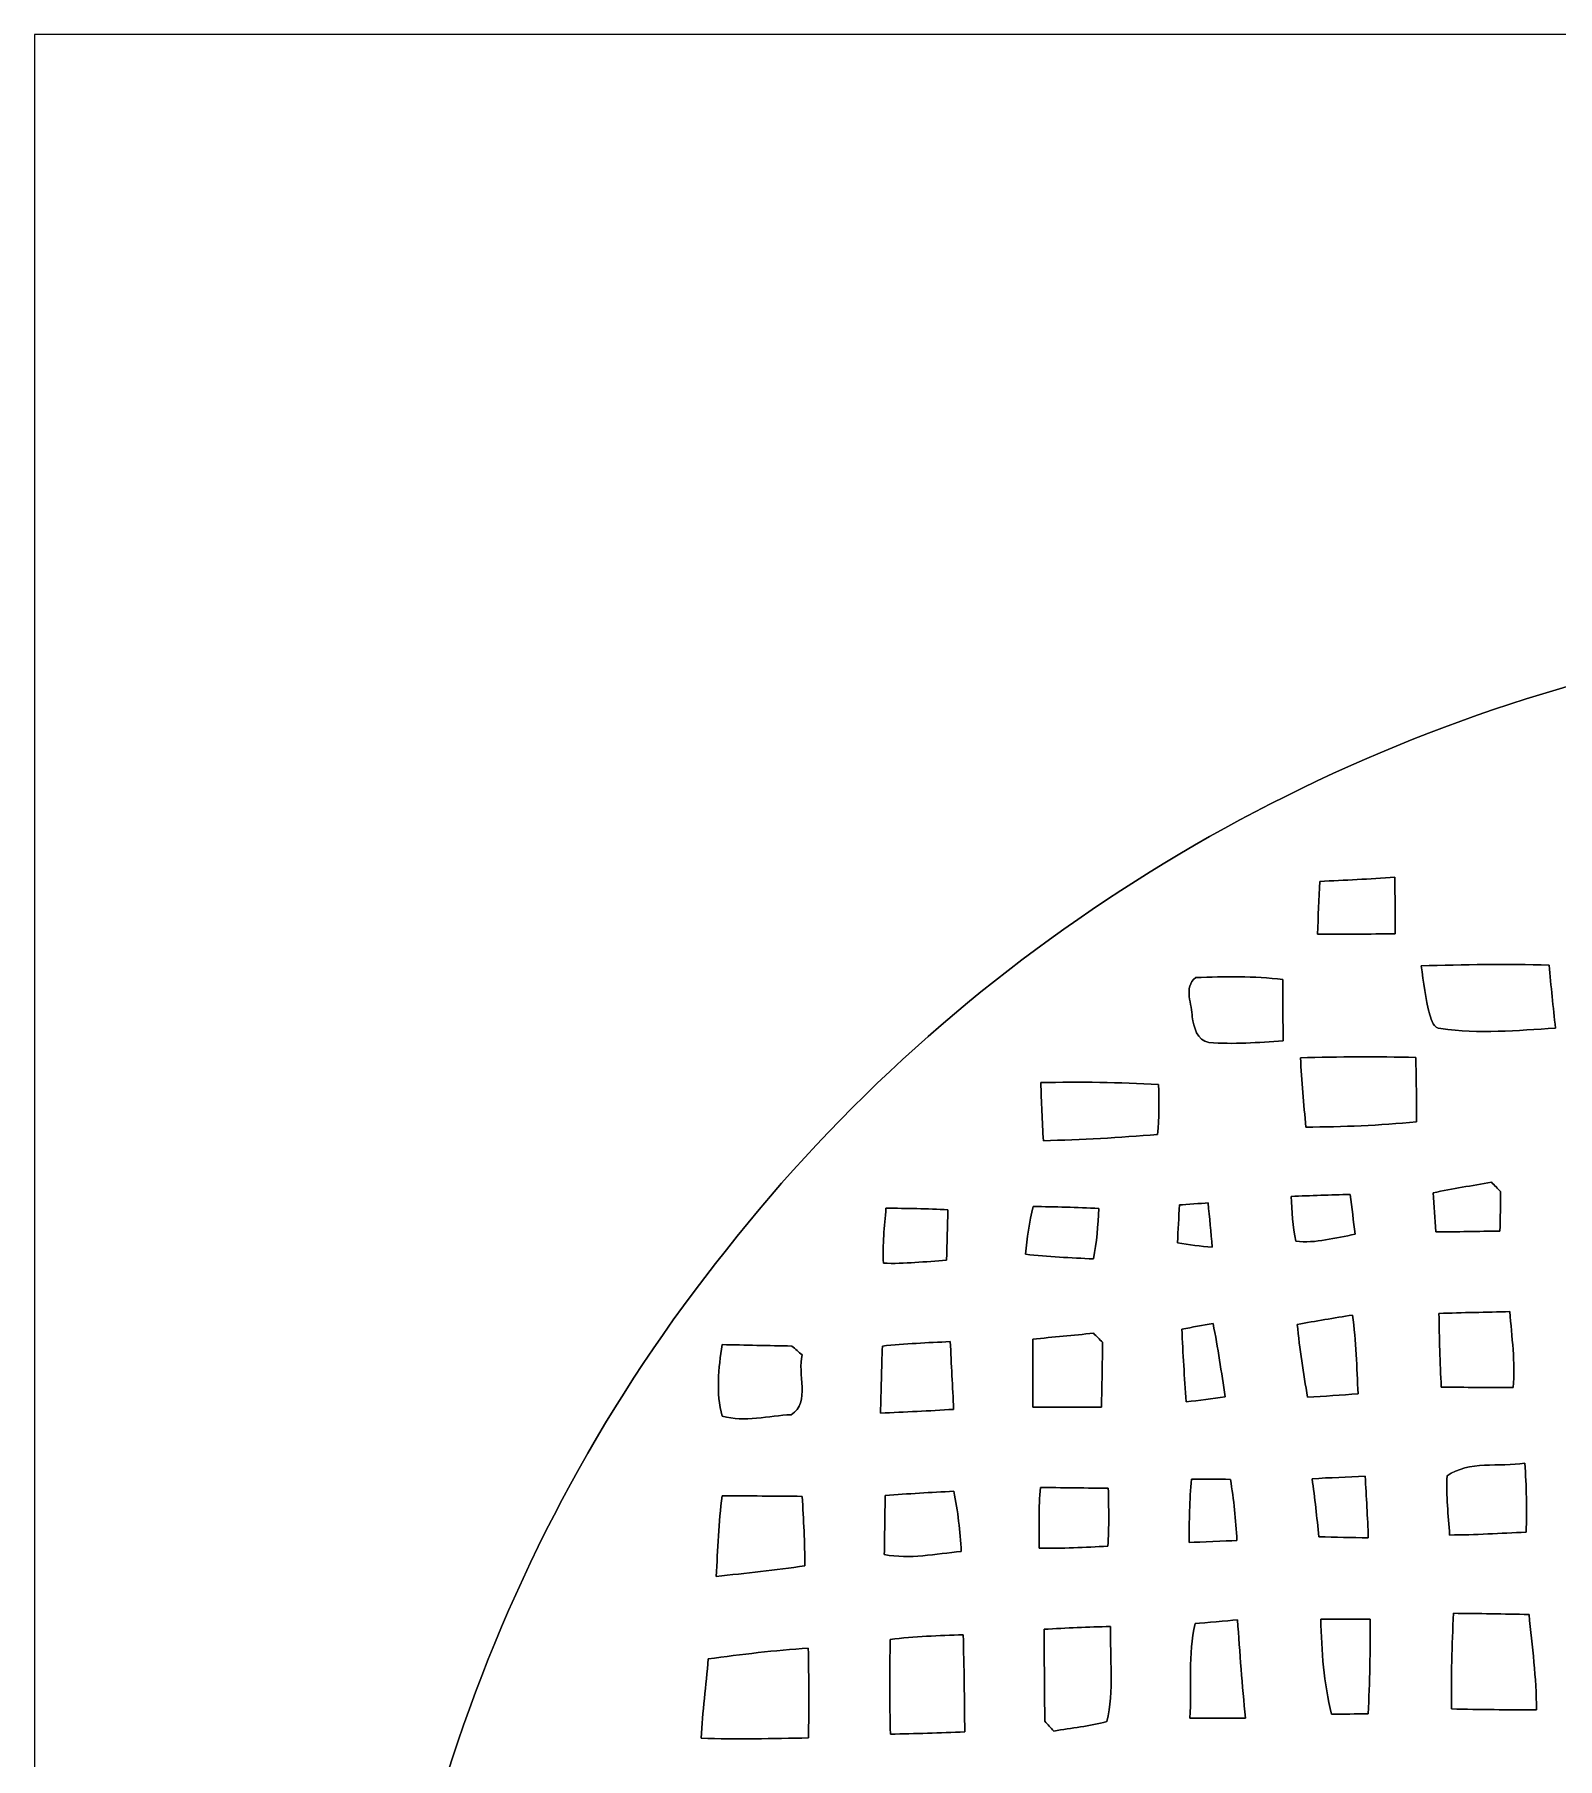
# Model space of a CAD drawing. Header units: centimetres. Extents: x -16.8 to 16.8, y -16.7 to 16.7.
# Drawn here: x -16.77 to -3.95, y 2.15 to 16.67 of the extents above; entities that cross this region are included whole.
import ezdxf

# ---------------------------------------------------------------- set-up
doc = ezdxf.new("R2010")
doc.units = ezdxf.units.CM
doc.header["$MEASUREMENT"] = 0
doc.layers.add('Layer 1', color=7, linetype='Continuous')

msp = doc.modelspace()

# ---------------------------------------------------------------- linework, layer by layer
at = {"layer": 'Layer 1', "color": 7}
for points, knots in [([(-16.77458, 16.66875), (-16.77458, 16.66875), (16.77458, 16.66875), (16.77458, 16.66875), (16.77458, 16.66875), (16.77458, 16.66875), (16.77458, -16.66875), (16.77458, -16.66875), (16.77458, -16.66875), (16.77458, -16.66875), (-16.77458, -16.66875), (-16.77458, -16.66875), (-16.77458, -16.66875), (-16.77458, -16.66875), (-16.77458, 16.66875), (-16.77458, 16.66875), (-16.77458, 16.66875), (-16.77458, 16.66875), (-16.77458, 16.66875), (-16.77458, 16.66875)], [0, 0, 0, 0, 0.16666667, 0.16666667, 0.16666667, 0.16666667, 0.33333333, 0.33333333, 0.33333333, 0.33333333, 0.5, 0.5, 0.5, 0.5, 0.66666667, 0.66666667, 0.66666667, 0.66666667, 1, 1, 1, 1]), ([(-1.72685, 14.59936), (-1.90253, 14.18519), (-1.76989, 13.73893), (-1.70321, 13.31666), (-1.70321, 13.31666), (-2.11737, 13.1251), (-2.58551, 12.9473), (-2.84339, 12.54795), (-2.84339, 12.54795), (-2.99297, 12.1539), (-3.09351, 11.74327), (-3.23144, 11.34427), (-3.23144, 11.34427), (-6.25404, 10.62919), (-9.03111, 8.88012), (-10.94811, 6.4322), (-10.94811, 6.4322), (-12.92966, 3.96452), (-14.01163, 0.78387), (-13.9125, -2.38196), (-13.9125, -2.38196), (-13.87263, -3.32634), (-13.7728, -4.27143), (-13.55408, -5.19254), (-13.55408, -5.19254), (-12.96353, -7.6768), (-11.66671, -9.99314), (-9.83756, -11.77784), (-9.83756, -11.77784), (-8.15869, -13.44366), (-6.05084, -14.67485), (-3.77261, -15.31161), (-3.77261, -15.31161), (-1.43157, -15.98366), (1.07915, -16.00165), (3.44558, -15.44426), (3.44558, -15.44426), (6.27098, -14.76728), (8.88294, -13.19495), (10.77277, -10.98409), (10.77277, -10.98409), (12.15037, -9.39976), (13.15402, -7.493), (13.68143, -5.46171), (13.68143, -5.46171), (14.24164, -3.28895), (14.23987, -0.97931), (13.71847, 1.2005), (13.71847, 1.2005), (13.15438, 3.50591), (11.96904, 5.6515), (10.33498, 7.37129), (10.33498, 7.37129), (8.4709, 9.32321), (6.03956, 10.72691), (3.41207, 11.35098), (3.41207, 11.35098), (3.28718, 11.71011), (3.20287, 12.08158), (3.08645, 12.44318), (3.08645, 12.44318), (2.84374, 12.90391), (2.3368, 13.1131), (1.88666, 13.31948), (1.88666, 13.31948), (2.02847, 13.85535), (2.06551, 14.46636), (1.76248, 14.95425), (1.76248, 14.95425), (1.4097, 15.56773), (0.6918, 15.95402), (-0.01658, 15.88629), (-0.01658, 15.88629), (-0.7807, 15.87147), (-1.49437, 15.32431), (-1.72685, 14.59936)], [0, 0, 0, 0, 0.05, 0.05, 0.05, 0.05, 0.1, 0.1, 0.1, 0.1, 0.15, 0.15, 0.15, 0.15, 0.2, 0.2, 0.2, 0.2, 0.25, 0.25, 0.25, 0.25, 0.3, 0.3, 0.3, 0.3, 0.35, 0.35, 0.35, 0.35, 0.4, 0.4, 0.4, 0.4, 0.45, 0.45, 0.45, 0.45, 0.5, 0.5, 0.5, 0.5, 0.55, 0.55, 0.55, 0.55, 0.6, 0.6, 0.6, 0.6, 0.65, 0.65, 0.65, 0.65, 0.7, 0.7, 0.7, 0.7, 0.75, 0.75, 0.75, 0.75, 0.8, 0.8, 0.8, 0.8, 0.85, 0.85, 0.85, 0.85, 0.9, 0.9, 0.9, 0.9, 1, 1, 1, 1]), ([(-5.95242, 9.53558), (-5.74216, 9.5437), (-5.53156, 9.55604), (-5.32165, 9.5698), (-5.32165, 9.5698), (-5.31954, 9.41176), (-5.31636, 9.25301), (-5.31636, 9.09461), (-5.31636, 9.09461), (-5.53473, 9.09144), (-5.75239, 9.08897), (-5.97041, 9.09144), (-5.97041, 9.09144), (-5.96618, 9.23996), (-5.95983, 9.38777), (-5.95242, 9.53558)], [0, 0, 0, 0, 0.2, 0.2, 0.2, 0.2, 0.4, 0.4, 0.4, 0.4, 0.6, 0.6, 0.6, 0.6, 1, 1, 1, 1]), ([(-6.99629, 8.72455), (-6.75217, 8.73654), (-6.50593, 8.73619), (-6.26251, 8.71008), (-6.26251, 8.71008), (-6.26286, 8.53757), (-6.26216, 8.36401), (-6.26181, 8.19115), (-6.26181, 8.19115), (-6.46994, 8.17986), (-6.67949, 8.1601), (-6.88693, 8.17915), (-6.88693, 8.17915), (-6.98853, 8.19609), (-7.01252, 8.30792), (-7.02663, 8.39329), (-7.02663, 8.39329), (-7.0231, 8.49277), (-7.1053, 8.64729), (-6.99629, 8.72455)], [0, 0, 0, 0, 0.16666667, 0.16666667, 0.16666667, 0.16666667, 0.33333333, 0.33333333, 0.33333333, 0.33333333, 0.5, 0.5, 0.5, 0.5, 0.66666667, 0.66666667, 0.66666667, 0.66666667, 1, 1, 1, 1]), ([(-5.09764, 8.82438), (-4.73957, 8.83497), (-4.38079, 8.84026), (-4.02202, 8.83038), (-4.02202, 8.83038), (-4.00509, 8.65329), (-3.98674, 8.47654), (-3.96804, 8.29945), (-3.96804, 8.29945), (-4.28943, 8.27899), (-4.61433, 8.24971), (-4.93395, 8.29522), (-4.93395, 8.29522), (-4.99639, 8.29839), (-5.01121, 8.36401), (-5.02638, 8.41234), (-5.02638, 8.41234), (-5.06236, 8.54745), (-5.07894, 8.68645), (-5.09764, 8.82438)], [0, 0, 0, 0, 0.16666667, 0.16666667, 0.16666667, 0.16666667, 0.33333333, 0.33333333, 0.33333333, 0.33333333, 0.5, 0.5, 0.5, 0.5, 0.66666667, 0.66666667, 0.66666667, 0.66666667, 1, 1, 1, 1]), ([(-6.1154, 8.05004), (-5.79155, 8.05886), (-5.4677, 8.05956), (-5.14385, 8.05286), (-5.14385, 8.05286), (-5.14138, 7.87224), (-5.13609, 7.69091), (-5.13891, 7.50993), (-5.13891, 7.50993), (-5.4483, 7.47995), (-5.7591, 7.46831), (-6.06954, 7.46548), (-6.06954, 7.46548), (-6.08718, 7.66022), (-6.10376, 7.85495), (-6.1154, 8.05004)], [0, 0, 0, 0, 0.2, 0.2, 0.2, 0.2, 0.4, 0.4, 0.4, 0.4, 0.6, 0.6, 0.6, 0.6, 1, 1, 1, 1]), ([(-8.30157, 7.84084), (-7.97101, 7.84754), (-7.64011, 7.84366), (-7.30956, 7.82391), (-7.30956, 7.82391), (-7.30497, 7.68421), (-7.30321, 7.54309), (-7.31979, 7.4041), (-7.31979, 7.4041), (-7.63905, 7.37658), (-7.95937, 7.36), (-8.27969, 7.35118), (-8.27969, 7.35118), (-8.28922, 7.51452), (-8.29628, 7.67786), (-8.30157, 7.84084)], [0, 0, 0, 0, 0.2, 0.2, 0.2, 0.2, 0.4, 0.4, 0.4, 0.4, 0.6, 0.6, 0.6, 0.6, 1, 1, 1, 1]), ([(-4.99639, 6.91268), (-4.83447, 6.94655), (-4.67078, 6.97265), (-4.50744, 7.00158), (-4.50744, 7.00158), (-4.48169, 6.97548), (-4.45558, 6.94902), (-4.42948, 6.92291), (-4.42948, 6.92291), (-4.43195, 6.81284), (-4.43195, 6.70066), (-4.43583, 6.59024), (-4.43583, 6.59024), (-4.61645, 6.58777), (-4.79637, 6.58248), (-4.97664, 6.58495), (-4.97664, 6.58495), (-4.9844, 6.69502), (-4.99004, 6.80332), (-4.99639, 6.91268)], [0, 0, 0, 0, 0.16666667, 0.16666667, 0.16666667, 0.16666667, 0.33333333, 0.33333333, 0.33333333, 0.33333333, 0.5, 0.5, 0.5, 0.5, 0.66666667, 0.66666667, 0.66666667, 0.66666667, 1, 1, 1, 1]), ([(-7.13352, 6.81073), (-7.07355, 6.81496), (-6.95325, 6.82272), (-6.89328, 6.82696), (-6.89328, 6.82696), (-6.88093, 6.70313), (-6.86858, 6.57895), (-6.858, 6.45478), (-6.858, 6.45478), (-6.95607, 6.46218), (-7.05344, 6.47559), (-7.1501, 6.49182), (-7.1501, 6.49182), (-7.14763, 6.60118), (-7.13916, 6.70348), (-7.13352, 6.81073)], [0, 0, 0, 0, 0.2, 0.2, 0.2, 0.2, 0.4, 0.4, 0.4, 0.4, 0.6, 0.6, 0.6, 0.6, 1, 1, 1, 1]), ([(-6.19372, 6.88269), (-6.02791, 6.88904), (-5.8614, 6.89398), (-5.69524, 6.89857), (-5.69524, 6.89857), (-5.68149, 6.78674), (-5.66843, 6.67491), (-5.65503, 6.56272), (-5.65503, 6.56272), (-5.81978, 6.53344), (-5.98699, 6.48547), (-6.15527, 6.50416), (-6.15527, 6.50416), (-6.17996, 6.62905), (-6.18596, 6.7564), (-6.19372, 6.88269)], [0, 0, 0, 0, 0.2, 0.2, 0.2, 0.2, 0.4, 0.4, 0.4, 0.4, 0.6, 0.6, 0.6, 0.6, 1, 1, 1, 1]), ([(-9.60508, 6.78321), (-9.43116, 6.78039), (-9.25654, 6.77933), (-9.08297, 6.7691), (-9.08297, 6.7691), (-9.0865, 6.62799), (-9.09038, 6.48723), (-9.09461, 6.34577), (-9.09461, 6.34577), (-9.27206, 6.33201), (-9.44951, 6.31331), (-9.62731, 6.31931), (-9.62731, 6.31931), (-9.63401, 6.47453), (-9.61849, 6.62905), (-9.60508, 6.78321)], [0, 0, 0, 0, 0.2, 0.2, 0.2, 0.2, 0.4, 0.4, 0.4, 0.4, 0.6, 0.6, 0.6, 0.6, 1, 1, 1, 1]), ([(-8.36577, 6.79803), (-8.18198, 6.79344), (-7.99747, 6.79062), (-7.81332, 6.78109), (-7.81332, 6.78109), (-7.82108, 6.63928), (-7.83026, 6.4957), (-7.85777, 6.35564), (-7.85777, 6.35564), (-8.04933, 6.36693), (-8.24054, 6.37117), (-8.43068, 6.3948), (-8.43068, 6.3948), (-8.41728, 6.53097), (-8.39858, 6.66574), (-8.36577, 6.79803)], [0, 0, 0, 0, 0.2, 0.2, 0.2, 0.2, 0.4, 0.4, 0.4, 0.4, 0.6, 0.6, 0.6, 0.6, 1, 1, 1, 1]), ([(-7.11341, 5.76439), (-7.02592, 5.78026), (-6.93843, 5.79684), (-6.85094, 5.81201), (-6.85094, 5.81201), (-6.80896, 5.60776), (-6.78109, 5.40067), (-6.74934, 5.19465), (-6.74934, 5.19465), (-6.85871, 5.17948), (-6.96736, 5.16255), (-7.07708, 5.15232), (-7.07708, 5.15232), (-7.09224, 5.35622), (-7.10459, 5.56048), (-7.11341, 5.76439)], [0, 0, 0, 0, 0.2, 0.2, 0.2, 0.2, 0.4, 0.4, 0.4, 0.4, 0.6, 0.6, 0.6, 0.6, 1, 1, 1, 1]), ([(-6.14186, 5.80425), (-5.98734, 5.83106), (-5.83212, 5.85788), (-5.6769, 5.88257), (-5.6769, 5.88257), (-5.64656, 5.66244), (-5.64021, 5.44054), (-5.62998, 5.21864), (-5.62998, 5.21864), (-5.77215, 5.20947), (-5.91326, 5.19783), (-6.05508, 5.19007), (-6.05508, 5.19007), (-6.0893, 5.39397), (-6.12316, 5.59823), (-6.14186, 5.80425)], [0, 0, 0, 0, 0.2, 0.2, 0.2, 0.2, 0.4, 0.4, 0.4, 0.4, 0.6, 0.6, 0.6, 0.6, 1, 1, 1, 1]), ([(-4.94912, 5.89668), (-4.75015, 5.90268), (-4.55119, 5.90726), (-4.35151, 5.9115), (-4.35151, 5.9115), (-4.3367, 5.69913), (-4.30495, 5.48499), (-4.32364, 5.27156), (-4.32364, 5.27156), (-4.52579, 5.27297), (-4.72793, 5.27403), (-4.92972, 5.27509), (-4.92972, 5.27509), (-4.94065, 5.48217), (-4.9463, 5.6896), (-4.94912, 5.89668)], [0, 0, 0, 0, 0.2, 0.2, 0.2, 0.2, 0.4, 0.4, 0.4, 0.4, 0.6, 0.6, 0.6, 0.6, 1, 1, 1, 1]), ([(-8.36824, 5.68043), (-8.19785, 5.6963), (-8.02781, 5.71324), (-7.85742, 5.72946), (-7.85742, 5.72946), (-7.83237, 5.70406), (-7.80697, 5.67866), (-7.78122, 5.65326), (-7.78122, 5.65326), (-7.78369, 5.47158), (-7.78651, 5.2899), (-7.79039, 5.10787), (-7.79039, 5.10787), (-7.98336, 5.10646), (-8.17598, 5.10646), (-8.36824, 5.10787), (-8.36824, 5.10787), (-8.37001, 5.29907), (-8.37001, 5.48958), (-8.36824, 5.68043)], [0, 0, 0, 0, 0.16666667, 0.16666667, 0.16666667, 0.16666667, 0.33333333, 0.33333333, 0.33333333, 0.33333333, 0.5, 0.5, 0.5, 0.5, 0.66666667, 0.66666667, 0.66666667, 0.66666667, 1, 1, 1, 1]), ([(-10.98479, 5.63351), (-10.78936, 5.62963), (-10.59356, 5.62539), (-10.39777, 5.62151), (-10.39777, 5.62151), (-10.36884, 5.59647), (-10.33956, 5.57177), (-10.31028, 5.54673), (-10.31028, 5.54673), (-10.35403, 5.39503), (-10.23761, 5.1435), (-10.40271, 5.04366), (-10.40271, 5.04366), (-10.59356, 5.03555), (-10.79465, 4.97875), (-10.98374, 5.03132), (-10.98374, 5.03132), (-11.03948, 5.22676), (-11.01337, 5.43525), (-10.98479, 5.63351)], [0, 0, 0, 0, 0.16666667, 0.16666667, 0.16666667, 0.16666667, 0.33333333, 0.33333333, 0.33333333, 0.33333333, 0.5, 0.5, 0.5, 0.5, 0.66666667, 0.66666667, 0.66666667, 0.66666667, 1, 1, 1, 1]), ([(-9.63542, 5.62151), (-9.44563, 5.64092), (-9.25477, 5.65079), (-9.06392, 5.65891), (-9.06392, 5.65891), (-9.05439, 5.46911), (-9.04381, 5.27861), (-9.03605, 5.08847), (-9.03605, 5.08847), (-9.24101, 5.07541), (-9.44633, 5.06589), (-9.65129, 5.05707), (-9.65129, 5.05707), (-9.64671, 5.24545), (-9.64142, 5.43348), (-9.63542, 5.62151)], [0, 0, 0, 0, 0.2, 0.2, 0.2, 0.2, 0.4, 0.4, 0.4, 0.4, 0.6, 0.6, 0.6, 0.6, 1, 1, 1, 1]), ([(-4.87998, 4.52755), (-4.69865, 4.65808), (-4.44077, 4.60199), (-4.22593, 4.63479), (-4.22593, 4.63479), (-4.21181, 4.44183), (-4.20758, 4.2478), (-4.21534, 4.05412), (-4.21534, 4.05412), (-4.43054, 4.04566), (-4.64432, 4.03084), (-4.85916, 4.03013), (-4.85916, 4.03013), (-4.86974, 4.19594), (-4.88985, 4.3621), (-4.87998, 4.52755)], [0, 0, 0, 0, 0.2, 0.2, 0.2, 0.2, 0.4, 0.4, 0.4, 0.4, 0.6, 0.6, 0.6, 0.6, 1, 1, 1, 1]), ([(-6.01627, 4.50427), (-5.86775, 4.51273), (-5.71923, 4.51944), (-5.56966, 4.52473), (-5.56966, 4.52473), (-5.56119, 4.35222), (-5.54884, 4.17901), (-5.54426, 4.00614), (-5.54426, 4.00614), (-5.6829, 4.00861), (-5.82154, 4.01144), (-5.95983, 4.01461), (-5.95983, 4.01461), (-5.97606, 4.1783), (-5.99511, 4.34128), (-6.01627, 4.50427)], [0, 0, 0, 0, 0.2, 0.2, 0.2, 0.2, 0.4, 0.4, 0.4, 0.4, 0.6, 0.6, 0.6, 0.6, 1, 1, 1, 1]), ([(-10.98374, 4.36104), (-10.75937, 4.35963), (-10.535, 4.35786), (-10.31064, 4.35575), (-10.31064, 4.35575), (-10.29935, 4.16101), (-10.28841, 3.96558), (-10.28735, 3.77014), (-10.28735, 3.77014), (-10.53571, 3.73521), (-10.78512, 3.70734), (-11.03454, 3.68124), (-11.03454, 3.68124), (-11.02043, 3.90843), (-11.01584, 4.13597), (-10.98374, 4.36104)], [0, 0, 0, 0, 0.2, 0.2, 0.2, 0.2, 0.4, 0.4, 0.4, 0.4, 0.6, 0.6, 0.6, 0.6, 1, 1, 1, 1]), ([(-9.61178, 4.36316), (-9.41952, 4.37762), (-9.2269, 4.38891), (-9.03429, 4.39808), (-9.03429, 4.39808), (-8.99689, 4.23157), (-8.98349, 4.06153), (-8.97079, 3.89149), (-8.97079, 3.89149), (-9.18598, 3.87068), (-9.40364, 3.82517), (-9.61919, 3.86539), (-9.61919, 3.86539), (-9.61672, 4.0319), (-9.61425, 4.19735), (-9.61178, 4.36316)], [0, 0, 0, 0, 0.2, 0.2, 0.2, 0.2, 0.4, 0.4, 0.4, 0.4, 0.6, 0.6, 0.6, 0.6, 1, 1, 1, 1]), ([(-8.30333, 4.43089), (-8.16081, 4.42913), (-7.87576, 4.4256), (-7.73324, 4.42348), (-7.73324, 4.42348), (-7.72901, 4.26085), (-7.72619, 4.09787), (-7.73642, 3.93524), (-7.73642, 3.93524), (-7.92939, 3.92889), (-8.122, 3.9116), (-8.31497, 3.92042), (-8.31497, 3.92042), (-8.3125, 4.09116), (-8.32203, 4.2612), (-8.30333, 4.43089)], [0, 0, 0, 0, 0.2, 0.2, 0.2, 0.2, 0.4, 0.4, 0.4, 0.4, 0.6, 0.6, 0.6, 0.6, 1, 1, 1, 1]), ([(-7.03298, 4.50144), (-6.92397, 4.50074), (-6.81461, 4.50003), (-6.70489, 4.49897), (-6.70489, 4.49897), (-6.67561, 4.32858), (-6.65974, 4.15643), (-6.64986, 3.98392), (-6.64986, 3.98392), (-6.75076, 3.97969), (-6.95254, 3.97157), (-7.05309, 3.96734), (-7.05309, 3.96734), (-7.05132, 4.14584), (-7.04956, 4.324), (-7.03298, 4.50144)], [0, 0, 0, 0, 0.2, 0.2, 0.2, 0.2, 0.4, 0.4, 0.4, 0.4, 0.6, 0.6, 0.6, 0.6, 1, 1, 1, 1]), ([(-4.82565, 3.37044), (-4.61398, 3.36832), (-4.40231, 3.36585), (-4.19065, 3.36021), (-4.19065, 3.36021), (-4.16278, 3.09351), (-4.12821, 2.82646), (-4.1275, 2.55764), (-4.1275, 2.55764), (-4.36633, 2.5594), (-4.60446, 2.55729), (-4.84293, 2.5654), (-4.84293, 2.5654), (-4.84576, 2.83422), (-4.84082, 3.10268), (-4.82565, 3.37044)], [0, 0, 0, 0, 0.2, 0.2, 0.2, 0.2, 0.4, 0.4, 0.4, 0.4, 0.6, 0.6, 0.6, 0.6, 1, 1, 1, 1]), ([(-8.27299, 3.23568), (-8.08708, 3.24661), (-7.90116, 3.25614), (-7.7149, 3.25931), (-7.7149, 3.25931), (-7.71878, 2.99367), (-7.68526, 2.71992), (-7.74488, 2.45816), (-7.74488, 2.45816), (-7.89164, 2.41864), (-8.04369, 2.40665), (-8.19256, 2.37913), (-8.19256, 2.37913), (-8.21761, 2.40665), (-8.24265, 2.43381), (-8.2677, 2.46098), (-8.2677, 2.46098), (-8.27088, 2.71956), (-8.27229, 2.9778), (-8.27299, 3.23568)], [0, 0, 0, 0, 0.16666667, 0.16666667, 0.16666667, 0.16666667, 0.33333333, 0.33333333, 0.33333333, 0.33333333, 0.5, 0.5, 0.5, 0.5, 0.66666667, 0.66666667, 0.66666667, 0.66666667, 1, 1, 1, 1]), ([(-7.00088, 3.28366), (-6.91233, 3.29142), (-6.73488, 3.30694), (-6.64633, 3.31505), (-6.64633, 3.31505), (-6.62411, 3.03953), (-6.60682, 2.76331), (-6.57754, 2.48814), (-6.57754, 2.48814), (-6.73418, 2.48849), (-6.88975, 2.48744), (-7.04568, 2.48708), (-7.04568, 2.48708), (-7.02769, 2.75096), (-7.06649, 3.02507), (-7.00088, 3.28366)], [0, 0, 0, 0, 0.2, 0.2, 0.2, 0.2, 0.4, 0.4, 0.4, 0.4, 0.6, 0.6, 0.6, 0.6, 1, 1, 1, 1]), ([(-5.94395, 3.3214), (-5.80602, 3.32281), (-5.66738, 3.32281), (-5.52873, 3.32246), (-5.52873, 3.32246), (-5.52662, 3.05647), (-5.5312, 2.79012), (-5.54567, 2.52448), (-5.54567, 2.52448), (-5.64868, 2.52307), (-5.75169, 2.52166), (-5.85435, 2.51989), (-5.85435, 2.51989), (-5.91749, 2.78236), (-5.93796, 3.05259), (-5.94395, 3.3214)], [0, 0, 0, 0, 0.2, 0.2, 0.2, 0.2, 0.4, 0.4, 0.4, 0.4, 0.6, 0.6, 0.6, 0.6, 1, 1, 1, 1]), ([(-11.10086, 2.98662), (-10.82111, 3.02507), (-10.541, 3.05823), (-10.25913, 3.07799), (-10.25913, 3.07799), (-10.25419, 2.82575), (-10.25384, 2.57351), (-10.25772, 2.32093), (-10.25772, 2.32093), (-10.55899, 2.31493), (-10.86026, 2.30823), (-11.16118, 2.31846), (-11.16118, 2.31846), (-11.14848, 2.54176), (-11.12203, 2.76401), (-11.10086, 2.98662)], [0, 0, 0, 0, 0.2, 0.2, 0.2, 0.2, 0.4, 0.4, 0.4, 0.4, 0.6, 0.6, 0.6, 0.6, 1, 1, 1, 1]), ([(-9.56945, 3.15136), (-9.36554, 3.17359), (-9.16023, 3.18417), (-8.95491, 3.19017), (-8.95491, 3.19017), (-8.94715, 2.91782), (-8.94362, 2.64548), (-8.94186, 2.37278), (-8.94186, 2.37278), (-9.15035, 2.3622), (-9.35919, 2.35691), (-9.56769, 2.35303), (-9.56769, 2.35303), (-9.57368, 2.61938), (-9.57439, 2.88572), (-9.56945, 3.15136)], [0, 0, 0, 0, 0.2, 0.2, 0.2, 0.2, 0.4, 0.4, 0.4, 0.4, 0.6, 0.6, 0.6, 0.6, 1, 1, 1, 1])]:
    msp.add_open_spline(points, degree=3, knots=knots, dxfattribs=at)
at = {"layer": 'Layer 1', "color": 250}
for points, knots in [([(-1.72685, 14.59936), (-1.49437, 15.32431), (-0.7807, 15.87147), (-0.01658, 15.88629), (-0.01658, 15.88629), (0.6918, 15.95402), (1.4097, 15.56773), (1.76248, 14.95425), (1.76248, 14.95425), (2.06551, 14.46636), (2.02847, 13.85535), (1.88666, 13.31948), (1.88666, 13.31948), (2.3368, 13.1131), (2.84374, 12.90391), (3.08645, 12.44318), (3.08645, 12.44318), (3.20287, 12.08158), (3.28718, 11.71011), (3.41207, 11.35098), (3.41207, 11.35098), (6.03956, 10.72691), (8.4709, 9.32321), (10.33498, 7.37129), (10.33498, 7.37129), (11.96904, 5.6515), (13.15438, 3.50591), (13.71847, 1.2005), (13.71847, 1.2005), (14.23987, -0.97931), (14.24164, -3.28895), (13.68143, -5.46171), (13.68143, -5.46171), (13.15402, -7.493), (12.15037, -9.39976), (10.77277, -10.98409), (10.77277, -10.98409), (8.88294, -13.19495), (6.27098, -14.76728), (3.44558, -15.44426), (3.44558, -15.44426), (1.07915, -16.00165), (-1.43157, -15.98366), (-3.77261, -15.31161), (-3.77261, -15.31161), (-6.05084, -14.67485), (-8.15869, -13.44366), (-9.83756, -11.77784), (-9.83756, -11.77784), (-11.66671, -9.99314), (-12.96353, -7.6768), (-13.55408, -5.19254), (-13.55408, -5.19254), (-13.7728, -4.27143), (-13.87263, -3.32634), (-13.9125, -2.38196), (-13.9125, -2.38196), (-14.01163, 0.78387), (-12.92966, 3.96452), (-10.94811, 6.4322), (-10.94811, 6.4322), (-9.03111, 8.88012), (-6.25404, 10.62919), (-3.23144, 11.34427), (-3.23144, 11.34427), (-3.09351, 11.74327), (-2.99297, 12.1539), (-2.84339, 12.54795), (-2.84339, 12.54795), (-2.58551, 12.9473), (-2.11737, 13.1251), (-1.70321, 13.31666), (-1.70321, 13.31666), (-1.76989, 13.73893), (-1.90253, 14.18519), (-1.72685, 14.59936), (-1.72685, 14.59936), (-1.72685, 14.59936), (-1.72685, 14.59936), (-1.72685, 14.59936)], [0, 0, 0, 0, 0.04761905, 0.04761905, 0.04761905, 0.04761905, 0.0952381, 0.0952381, 0.0952381, 0.0952381, 0.14285714, 0.14285714, 0.14285714, 0.14285714, 0.19047619, 0.19047619, 0.19047619, 0.19047619, 0.23809524, 0.23809524, 0.23809524, 0.23809524, 0.28571429, 0.28571429, 0.28571429, 0.28571429, 0.33333333, 0.33333333, 0.33333333, 0.33333333, 0.38095238, 0.38095238, 0.38095238, 0.38095238, 0.42857143, 0.42857143, 0.42857143, 0.42857143, 0.47619048, 0.47619048, 0.47619048, 0.47619048, 0.52380952, 0.52380952, 0.52380952, 0.52380952, 0.57142857, 0.57142857, 0.57142857, 0.57142857, 0.61904762, 0.61904762, 0.61904762, 0.61904762, 0.66666667, 0.66666667, 0.66666667, 0.66666667, 0.71428571, 0.71428571, 0.71428571, 0.71428571, 0.76190476, 0.76190476, 0.76190476, 0.76190476, 0.80952381, 0.80952381, 0.80952381, 0.80952381, 0.85714286, 0.85714286, 0.85714286, 0.85714286, 0.9047619, 0.9047619, 0.9047619, 0.9047619, 1, 1, 1, 1]), ([(-5.95242, 9.53558), (-5.95983, 9.38777), (-5.96618, 9.23996), (-5.97041, 9.09144), (-5.97041, 9.09144), (-5.75239, 9.08897), (-5.53473, 9.09144), (-5.31636, 9.09461), (-5.31636, 9.09461), (-5.31636, 9.25301), (-5.31954, 9.41176), (-5.32165, 9.5698), (-5.32165, 9.5698), (-5.53156, 9.55604), (-5.74216, 9.5437), (-5.95242, 9.53558), (-5.95242, 9.53558), (-5.95242, 9.53558), (-5.95242, 9.53558), (-5.95242, 9.53558)], [0, 0, 0, 0, 0.16666667, 0.16666667, 0.16666667, 0.16666667, 0.33333333, 0.33333333, 0.33333333, 0.33333333, 0.5, 0.5, 0.5, 0.5, 0.66666667, 0.66666667, 0.66666667, 0.66666667, 1, 1, 1, 1]), ([(-6.99629, 8.72455), (-7.1053, 8.64729), (-7.0231, 8.49277), (-7.02663, 8.39329), (-7.02663, 8.39329), (-7.01252, 8.30792), (-6.98853, 8.19609), (-6.88693, 8.17915), (-6.88693, 8.17915), (-6.67949, 8.1601), (-6.46994, 8.17986), (-6.26181, 8.19115), (-6.26181, 8.19115), (-6.26216, 8.36401), (-6.26286, 8.53757), (-6.26251, 8.71008), (-6.26251, 8.71008), (-6.50593, 8.73619), (-6.75217, 8.73654), (-6.99629, 8.72455), (-6.99629, 8.72455), (-6.99629, 8.72455), (-6.99629, 8.72455), (-6.99629, 8.72455)], [0, 0, 0, 0, 0.14285714, 0.14285714, 0.14285714, 0.14285714, 0.28571429, 0.28571429, 0.28571429, 0.28571429, 0.42857143, 0.42857143, 0.42857143, 0.42857143, 0.57142857, 0.57142857, 0.57142857, 0.57142857, 0.71428571, 0.71428571, 0.71428571, 0.71428571, 1, 1, 1, 1]), ([(-5.09764, 8.82438), (-5.07894, 8.68645), (-5.06236, 8.54745), (-5.02638, 8.41234), (-5.02638, 8.41234), (-5.01121, 8.36401), (-4.99639, 8.29839), (-4.93395, 8.29522), (-4.93395, 8.29522), (-4.61433, 8.24971), (-4.28943, 8.27899), (-3.96804, 8.29945), (-3.96804, 8.29945), (-3.98674, 8.47654), (-4.00509, 8.65329), (-4.02202, 8.83038), (-4.02202, 8.83038), (-4.38079, 8.84026), (-4.73957, 8.83497), (-5.09764, 8.82438), (-5.09764, 8.82438), (-5.09764, 8.82438), (-5.09764, 8.82438), (-5.09764, 8.82438)], [0, 0, 0, 0, 0.14285714, 0.14285714, 0.14285714, 0.14285714, 0.28571429, 0.28571429, 0.28571429, 0.28571429, 0.42857143, 0.42857143, 0.42857143, 0.42857143, 0.57142857, 0.57142857, 0.57142857, 0.57142857, 0.71428571, 0.71428571, 0.71428571, 0.71428571, 1, 1, 1, 1]), ([(-6.1154, 8.05004), (-6.10376, 7.85495), (-6.08718, 7.66022), (-6.06954, 7.46548), (-6.06954, 7.46548), (-5.7591, 7.46831), (-5.4483, 7.47995), (-5.13891, 7.50993), (-5.13891, 7.50993), (-5.13609, 7.69091), (-5.14138, 7.87224), (-5.14385, 8.05286), (-5.14385, 8.05286), (-5.4677, 8.05956), (-5.79155, 8.05886), (-6.1154, 8.05004), (-6.1154, 8.05004), (-6.1154, 8.05004), (-6.1154, 8.05004), (-6.1154, 8.05004)], [0, 0, 0, 0, 0.16666667, 0.16666667, 0.16666667, 0.16666667, 0.33333333, 0.33333333, 0.33333333, 0.33333333, 0.5, 0.5, 0.5, 0.5, 0.66666667, 0.66666667, 0.66666667, 0.66666667, 1, 1, 1, 1]), ([(-8.30157, 7.84084), (-8.29628, 7.67786), (-8.28922, 7.51452), (-8.27969, 7.35118), (-8.27969, 7.35118), (-7.95937, 7.36), (-7.63905, 7.37658), (-7.31979, 7.4041), (-7.31979, 7.4041), (-7.30321, 7.54309), (-7.30497, 7.68421), (-7.30956, 7.82391), (-7.30956, 7.82391), (-7.64011, 7.84366), (-7.97101, 7.84754), (-8.30157, 7.84084), (-8.30157, 7.84084), (-8.30157, 7.84084), (-8.30157, 7.84084), (-8.30157, 7.84084)], [0, 0, 0, 0, 0.16666667, 0.16666667, 0.16666667, 0.16666667, 0.33333333, 0.33333333, 0.33333333, 0.33333333, 0.5, 0.5, 0.5, 0.5, 0.66666667, 0.66666667, 0.66666667, 0.66666667, 1, 1, 1, 1]), ([(-4.99639, 6.91268), (-4.99004, 6.80332), (-4.9844, 6.69502), (-4.97664, 6.58495), (-4.97664, 6.58495), (-4.79637, 6.58248), (-4.61645, 6.58777), (-4.43583, 6.59024), (-4.43583, 6.59024), (-4.43195, 6.70066), (-4.43195, 6.81284), (-4.42948, 6.92291), (-4.42948, 6.92291), (-4.45558, 6.94902), (-4.48169, 6.97548), (-4.50744, 7.00158), (-4.50744, 7.00158), (-4.67078, 6.97265), (-4.83447, 6.94655), (-4.99639, 6.91268), (-4.99639, 6.91268), (-4.99639, 6.91268), (-4.99639, 6.91268), (-4.99639, 6.91268)], [0, 0, 0, 0, 0.14285714, 0.14285714, 0.14285714, 0.14285714, 0.28571429, 0.28571429, 0.28571429, 0.28571429, 0.42857143, 0.42857143, 0.42857143, 0.42857143, 0.57142857, 0.57142857, 0.57142857, 0.57142857, 0.71428571, 0.71428571, 0.71428571, 0.71428571, 1, 1, 1, 1]), ([(-7.13352, 6.81073), (-7.13916, 6.70348), (-7.14763, 6.60118), (-7.1501, 6.49182), (-7.1501, 6.49182), (-7.05344, 6.47559), (-6.95607, 6.46218), (-6.858, 6.45478), (-6.858, 6.45478), (-6.86858, 6.57895), (-6.88093, 6.70313), (-6.89328, 6.82696), (-6.89328, 6.82696), (-6.95325, 6.82272), (-7.07355, 6.81496), (-7.13352, 6.81073), (-7.13352, 6.81073), (-7.13352, 6.81073), (-7.13352, 6.81073), (-7.13352, 6.81073)], [0, 0, 0, 0, 0.16666667, 0.16666667, 0.16666667, 0.16666667, 0.33333333, 0.33333333, 0.33333333, 0.33333333, 0.5, 0.5, 0.5, 0.5, 0.66666667, 0.66666667, 0.66666667, 0.66666667, 1, 1, 1, 1]), ([(-6.19372, 6.88269), (-6.18596, 6.7564), (-6.17996, 6.62905), (-6.15527, 6.50416), (-6.15527, 6.50416), (-5.98699, 6.48547), (-5.81978, 6.53344), (-5.65503, 6.56272), (-5.65503, 6.56272), (-5.66843, 6.67491), (-5.68149, 6.78674), (-5.69524, 6.89857), (-5.69524, 6.89857), (-5.8614, 6.89398), (-6.02791, 6.88904), (-6.19372, 6.88269), (-6.19372, 6.88269), (-6.19372, 6.88269), (-6.19372, 6.88269), (-6.19372, 6.88269)], [0, 0, 0, 0, 0.16666667, 0.16666667, 0.16666667, 0.16666667, 0.33333333, 0.33333333, 0.33333333, 0.33333333, 0.5, 0.5, 0.5, 0.5, 0.66666667, 0.66666667, 0.66666667, 0.66666667, 1, 1, 1, 1]), ([(-9.60508, 6.78321), (-9.61849, 6.62905), (-9.63401, 6.47453), (-9.62731, 6.31931), (-9.62731, 6.31931), (-9.44951, 6.31331), (-9.27206, 6.33201), (-9.09461, 6.34577), (-9.09461, 6.34577), (-9.09038, 6.48723), (-9.0865, 6.62799), (-9.08297, 6.7691), (-9.08297, 6.7691), (-9.25654, 6.77933), (-9.43116, 6.78039), (-9.60508, 6.78321), (-9.60508, 6.78321), (-9.60508, 6.78321), (-9.60508, 6.78321), (-9.60508, 6.78321)], [0, 0, 0, 0, 0.16666667, 0.16666667, 0.16666667, 0.16666667, 0.33333333, 0.33333333, 0.33333333, 0.33333333, 0.5, 0.5, 0.5, 0.5, 0.66666667, 0.66666667, 0.66666667, 0.66666667, 1, 1, 1, 1]), ([(-8.36577, 6.79803), (-8.39858, 6.66574), (-8.41728, 6.53097), (-8.43068, 6.3948), (-8.43068, 6.3948), (-8.24054, 6.37117), (-8.04933, 6.36693), (-7.85777, 6.35564), (-7.85777, 6.35564), (-7.83026, 6.4957), (-7.82108, 6.63928), (-7.81332, 6.78109), (-7.81332, 6.78109), (-7.99747, 6.79062), (-8.18198, 6.79344), (-8.36577, 6.79803), (-8.36577, 6.79803), (-8.36577, 6.79803), (-8.36577, 6.79803), (-8.36577, 6.79803)], [0, 0, 0, 0, 0.16666667, 0.16666667, 0.16666667, 0.16666667, 0.33333333, 0.33333333, 0.33333333, 0.33333333, 0.5, 0.5, 0.5, 0.5, 0.66666667, 0.66666667, 0.66666667, 0.66666667, 1, 1, 1, 1]), ([(-7.11341, 5.76439), (-7.10459, 5.56048), (-7.09224, 5.35622), (-7.07708, 5.15232), (-7.07708, 5.15232), (-6.96736, 5.16255), (-6.85871, 5.17948), (-6.74934, 5.19465), (-6.74934, 5.19465), (-6.78109, 5.40067), (-6.80896, 5.60776), (-6.85094, 5.81201), (-6.85094, 5.81201), (-6.93843, 5.79684), (-7.02592, 5.78026), (-7.11341, 5.76439), (-7.11341, 5.76439), (-7.11341, 5.76439), (-7.11341, 5.76439), (-7.11341, 5.76439)], [0, 0, 0, 0, 0.16666667, 0.16666667, 0.16666667, 0.16666667, 0.33333333, 0.33333333, 0.33333333, 0.33333333, 0.5, 0.5, 0.5, 0.5, 0.66666667, 0.66666667, 0.66666667, 0.66666667, 1, 1, 1, 1]), ([(-6.14186, 5.80425), (-6.12316, 5.59823), (-6.0893, 5.39397), (-6.05508, 5.19007), (-6.05508, 5.19007), (-5.91326, 5.19783), (-5.77215, 5.20947), (-5.62998, 5.21864), (-5.62998, 5.21864), (-5.64021, 5.44054), (-5.64656, 5.66244), (-5.6769, 5.88257), (-5.6769, 5.88257), (-5.83212, 5.85788), (-5.98734, 5.83106), (-6.14186, 5.80425), (-6.14186, 5.80425), (-6.14186, 5.80425), (-6.14186, 5.80425), (-6.14186, 5.80425)], [0, 0, 0, 0, 0.16666667, 0.16666667, 0.16666667, 0.16666667, 0.33333333, 0.33333333, 0.33333333, 0.33333333, 0.5, 0.5, 0.5, 0.5, 0.66666667, 0.66666667, 0.66666667, 0.66666667, 1, 1, 1, 1]), ([(-4.94912, 5.89668), (-4.9463, 5.6896), (-4.94065, 5.48217), (-4.92972, 5.27509), (-4.92972, 5.27509), (-4.72793, 5.27403), (-4.52579, 5.27297), (-4.32364, 5.27156), (-4.32364, 5.27156), (-4.30495, 5.48499), (-4.3367, 5.69913), (-4.35151, 5.9115), (-4.35151, 5.9115), (-4.55119, 5.90726), (-4.75015, 5.90268), (-4.94912, 5.89668), (-4.94912, 5.89668), (-4.94912, 5.89668), (-4.94912, 5.89668), (-4.94912, 5.89668)], [0, 0, 0, 0, 0.16666667, 0.16666667, 0.16666667, 0.16666667, 0.33333333, 0.33333333, 0.33333333, 0.33333333, 0.5, 0.5, 0.5, 0.5, 0.66666667, 0.66666667, 0.66666667, 0.66666667, 1, 1, 1, 1]), ([(-8.36824, 5.68043), (-8.37001, 5.48958), (-8.37001, 5.29907), (-8.36824, 5.10787), (-8.36824, 5.10787), (-8.17598, 5.10646), (-7.98336, 5.10646), (-7.79039, 5.10787), (-7.79039, 5.10787), (-7.78651, 5.2899), (-7.78369, 5.47158), (-7.78122, 5.65326), (-7.78122, 5.65326), (-7.80697, 5.67866), (-7.83237, 5.70406), (-7.85742, 5.72946), (-7.85742, 5.72946), (-8.02781, 5.71324), (-8.19785, 5.6963), (-8.36824, 5.68043), (-8.36824, 5.68043), (-8.36824, 5.68043), (-8.36824, 5.68043), (-8.36824, 5.68043)], [0, 0, 0, 0, 0.14285714, 0.14285714, 0.14285714, 0.14285714, 0.28571429, 0.28571429, 0.28571429, 0.28571429, 0.42857143, 0.42857143, 0.42857143, 0.42857143, 0.57142857, 0.57142857, 0.57142857, 0.57142857, 0.71428571, 0.71428571, 0.71428571, 0.71428571, 1, 1, 1, 1]), ([(-10.98479, 5.63351), (-11.01337, 5.43525), (-11.03948, 5.22676), (-10.98374, 5.03132), (-10.98374, 5.03132), (-10.79465, 4.97875), (-10.59356, 5.03555), (-10.40271, 5.04366), (-10.40271, 5.04366), (-10.23761, 5.1435), (-10.35403, 5.39503), (-10.31028, 5.54673), (-10.31028, 5.54673), (-10.33956, 5.57177), (-10.36884, 5.59647), (-10.39777, 5.62151), (-10.39777, 5.62151), (-10.59356, 5.62539), (-10.78936, 5.62963), (-10.98479, 5.63351), (-10.98479, 5.63351), (-10.98479, 5.63351), (-10.98479, 5.63351), (-10.98479, 5.63351)], [0, 0, 0, 0, 0.14285714, 0.14285714, 0.14285714, 0.14285714, 0.28571429, 0.28571429, 0.28571429, 0.28571429, 0.42857143, 0.42857143, 0.42857143, 0.42857143, 0.57142857, 0.57142857, 0.57142857, 0.57142857, 0.71428571, 0.71428571, 0.71428571, 0.71428571, 1, 1, 1, 1]), ([(-9.63542, 5.62151), (-9.64142, 5.43348), (-9.64671, 5.24545), (-9.65129, 5.05707), (-9.65129, 5.05707), (-9.44633, 5.06589), (-9.24101, 5.07541), (-9.03605, 5.08847), (-9.03605, 5.08847), (-9.04381, 5.27861), (-9.05439, 5.46911), (-9.06392, 5.65891), (-9.06392, 5.65891), (-9.25477, 5.65079), (-9.44563, 5.64092), (-9.63542, 5.62151), (-9.63542, 5.62151), (-9.63542, 5.62151), (-9.63542, 5.62151), (-9.63542, 5.62151)], [0, 0, 0, 0, 0.16666667, 0.16666667, 0.16666667, 0.16666667, 0.33333333, 0.33333333, 0.33333333, 0.33333333, 0.5, 0.5, 0.5, 0.5, 0.66666667, 0.66666667, 0.66666667, 0.66666667, 1, 1, 1, 1]), ([(-4.87998, 4.52755), (-4.88985, 4.3621), (-4.86974, 4.19594), (-4.85916, 4.03013), (-4.85916, 4.03013), (-4.64432, 4.03084), (-4.43054, 4.04566), (-4.21534, 4.05412), (-4.21534, 4.05412), (-4.20758, 4.2478), (-4.21181, 4.44183), (-4.22593, 4.63479), (-4.22593, 4.63479), (-4.44077, 4.60199), (-4.69865, 4.65808), (-4.87998, 4.52755), (-4.87998, 4.52755), (-4.87998, 4.52755), (-4.87998, 4.52755), (-4.87998, 4.52755)], [0, 0, 0, 0, 0.16666667, 0.16666667, 0.16666667, 0.16666667, 0.33333333, 0.33333333, 0.33333333, 0.33333333, 0.5, 0.5, 0.5, 0.5, 0.66666667, 0.66666667, 0.66666667, 0.66666667, 1, 1, 1, 1]), ([(-6.01627, 4.50427), (-5.99511, 4.34128), (-5.97606, 4.1783), (-5.95983, 4.01461), (-5.95983, 4.01461), (-5.82154, 4.01144), (-5.6829, 4.00861), (-5.54426, 4.00614), (-5.54426, 4.00614), (-5.54884, 4.17901), (-5.56119, 4.35222), (-5.56966, 4.52473), (-5.56966, 4.52473), (-5.71923, 4.51944), (-5.86775, 4.51273), (-6.01627, 4.50427), (-6.01627, 4.50427), (-6.01627, 4.50427), (-6.01627, 4.50427), (-6.01627, 4.50427)], [0, 0, 0, 0, 0.16666667, 0.16666667, 0.16666667, 0.16666667, 0.33333333, 0.33333333, 0.33333333, 0.33333333, 0.5, 0.5, 0.5, 0.5, 0.66666667, 0.66666667, 0.66666667, 0.66666667, 1, 1, 1, 1]), ([(-10.98374, 4.36104), (-11.01584, 4.13597), (-11.02043, 3.90843), (-11.03454, 3.68124), (-11.03454, 3.68124), (-10.78512, 3.70734), (-10.53571, 3.73521), (-10.28735, 3.77014), (-10.28735, 3.77014), (-10.28841, 3.96558), (-10.29935, 4.16101), (-10.31064, 4.35575), (-10.31064, 4.35575), (-10.535, 4.35786), (-10.75937, 4.35963), (-10.98374, 4.36104), (-10.98374, 4.36104), (-10.98374, 4.36104), (-10.98374, 4.36104), (-10.98374, 4.36104)], [0, 0, 0, 0, 0.16666667, 0.16666667, 0.16666667, 0.16666667, 0.33333333, 0.33333333, 0.33333333, 0.33333333, 0.5, 0.5, 0.5, 0.5, 0.66666667, 0.66666667, 0.66666667, 0.66666667, 1, 1, 1, 1]), ([(-9.61178, 4.36316), (-9.61425, 4.19735), (-9.61672, 4.0319), (-9.61919, 3.86539), (-9.61919, 3.86539), (-9.40364, 3.82517), (-9.18598, 3.87068), (-8.97079, 3.89149), (-8.97079, 3.89149), (-8.98349, 4.06153), (-8.99689, 4.23157), (-9.03429, 4.39808), (-9.03429, 4.39808), (-9.2269, 4.38891), (-9.41952, 4.37762), (-9.61178, 4.36316), (-9.61178, 4.36316), (-9.61178, 4.36316), (-9.61178, 4.36316), (-9.61178, 4.36316)], [0, 0, 0, 0, 0.16666667, 0.16666667, 0.16666667, 0.16666667, 0.33333333, 0.33333333, 0.33333333, 0.33333333, 0.5, 0.5, 0.5, 0.5, 0.66666667, 0.66666667, 0.66666667, 0.66666667, 1, 1, 1, 1]), ([(-8.30333, 4.43089), (-8.32203, 4.2612), (-8.3125, 4.09116), (-8.31497, 3.92042), (-8.31497, 3.92042), (-8.122, 3.9116), (-7.92939, 3.92889), (-7.73642, 3.93524), (-7.73642, 3.93524), (-7.72619, 4.09787), (-7.72901, 4.26085), (-7.73324, 4.42348), (-7.73324, 4.42348), (-7.87576, 4.4256), (-8.16081, 4.42913), (-8.30333, 4.43089), (-8.30333, 4.43089), (-8.30333, 4.43089), (-8.30333, 4.43089), (-8.30333, 4.43089)], [0, 0, 0, 0, 0.16666667, 0.16666667, 0.16666667, 0.16666667, 0.33333333, 0.33333333, 0.33333333, 0.33333333, 0.5, 0.5, 0.5, 0.5, 0.66666667, 0.66666667, 0.66666667, 0.66666667, 1, 1, 1, 1]), ([(-7.03298, 4.50144), (-7.04956, 4.324), (-7.05132, 4.14584), (-7.05309, 3.96734), (-7.05309, 3.96734), (-6.95254, 3.97157), (-6.75076, 3.97969), (-6.64986, 3.98392), (-6.64986, 3.98392), (-6.65974, 4.15643), (-6.67561, 4.32858), (-6.70489, 4.49897), (-6.70489, 4.49897), (-6.81461, 4.50003), (-6.92397, 4.50074), (-7.03298, 4.50144), (-7.03298, 4.50144), (-7.03298, 4.50144), (-7.03298, 4.50144), (-7.03298, 4.50144)], [0, 0, 0, 0, 0.16666667, 0.16666667, 0.16666667, 0.16666667, 0.33333333, 0.33333333, 0.33333333, 0.33333333, 0.5, 0.5, 0.5, 0.5, 0.66666667, 0.66666667, 0.66666667, 0.66666667, 1, 1, 1, 1]), ([(-4.82565, 3.37044), (-4.84082, 3.10268), (-4.84576, 2.83422), (-4.84293, 2.5654), (-4.84293, 2.5654), (-4.60446, 2.55729), (-4.36633, 2.5594), (-4.1275, 2.55764), (-4.1275, 2.55764), (-4.12821, 2.82646), (-4.16278, 3.09351), (-4.19065, 3.36021), (-4.19065, 3.36021), (-4.40231, 3.36585), (-4.61398, 3.36832), (-4.82565, 3.37044), (-4.82565, 3.37044), (-4.82565, 3.37044), (-4.82565, 3.37044), (-4.82565, 3.37044)], [0, 0, 0, 0, 0.16666667, 0.16666667, 0.16666667, 0.16666667, 0.33333333, 0.33333333, 0.33333333, 0.33333333, 0.5, 0.5, 0.5, 0.5, 0.66666667, 0.66666667, 0.66666667, 0.66666667, 1, 1, 1, 1]), ([(-8.27299, 3.23568), (-8.27229, 2.9778), (-8.27088, 2.71956), (-8.2677, 2.46098), (-8.2677, 2.46098), (-8.24265, 2.43381), (-8.21761, 2.40665), (-8.19256, 2.37913), (-8.19256, 2.37913), (-8.04369, 2.40665), (-7.89164, 2.41864), (-7.74488, 2.45816), (-7.74488, 2.45816), (-7.68526, 2.71992), (-7.71878, 2.99367), (-7.7149, 3.25931), (-7.7149, 3.25931), (-7.90116, 3.25614), (-8.08708, 3.24661), (-8.27299, 3.23568), (-8.27299, 3.23568), (-8.27299, 3.23568), (-8.27299, 3.23568), (-8.27299, 3.23568)], [0, 0, 0, 0, 0.14285714, 0.14285714, 0.14285714, 0.14285714, 0.28571429, 0.28571429, 0.28571429, 0.28571429, 0.42857143, 0.42857143, 0.42857143, 0.42857143, 0.57142857, 0.57142857, 0.57142857, 0.57142857, 0.71428571, 0.71428571, 0.71428571, 0.71428571, 1, 1, 1, 1]), ([(-7.00088, 3.28366), (-7.06649, 3.02507), (-7.02769, 2.75096), (-7.04568, 2.48708), (-7.04568, 2.48708), (-6.88975, 2.48744), (-6.73418, 2.48849), (-6.57754, 2.48814), (-6.57754, 2.48814), (-6.60682, 2.76331), (-6.62411, 3.03953), (-6.64633, 3.31505), (-6.64633, 3.31505), (-6.73488, 3.30694), (-6.91233, 3.29142), (-7.00088, 3.28366), (-7.00088, 3.28366), (-7.00088, 3.28366), (-7.00088, 3.28366), (-7.00088, 3.28366)], [0, 0, 0, 0, 0.16666667, 0.16666667, 0.16666667, 0.16666667, 0.33333333, 0.33333333, 0.33333333, 0.33333333, 0.5, 0.5, 0.5, 0.5, 0.66666667, 0.66666667, 0.66666667, 0.66666667, 1, 1, 1, 1]), ([(-5.94395, 3.3214), (-5.93796, 3.05259), (-5.91749, 2.78236), (-5.85435, 2.51989), (-5.85435, 2.51989), (-5.75169, 2.52166), (-5.64868, 2.52307), (-5.54567, 2.52448), (-5.54567, 2.52448), (-5.5312, 2.79012), (-5.52662, 3.05647), (-5.52873, 3.32246), (-5.52873, 3.32246), (-5.66738, 3.32281), (-5.80602, 3.32281), (-5.94395, 3.3214), (-5.94395, 3.3214), (-5.94395, 3.3214), (-5.94395, 3.3214), (-5.94395, 3.3214)], [0, 0, 0, 0, 0.16666667, 0.16666667, 0.16666667, 0.16666667, 0.33333333, 0.33333333, 0.33333333, 0.33333333, 0.5, 0.5, 0.5, 0.5, 0.66666667, 0.66666667, 0.66666667, 0.66666667, 1, 1, 1, 1]), ([(-11.10086, 2.98662), (-11.12203, 2.76401), (-11.14848, 2.54176), (-11.16118, 2.31846), (-11.16118, 2.31846), (-10.86026, 2.30823), (-10.55899, 2.31493), (-10.25772, 2.32093), (-10.25772, 2.32093), (-10.25384, 2.57351), (-10.25419, 2.82575), (-10.25913, 3.07799), (-10.25913, 3.07799), (-10.541, 3.05823), (-10.82111, 3.02507), (-11.10086, 2.98662), (-11.10086, 2.98662), (-11.10086, 2.98662), (-11.10086, 2.98662), (-11.10086, 2.98662)], [0, 0, 0, 0, 0.16666667, 0.16666667, 0.16666667, 0.16666667, 0.33333333, 0.33333333, 0.33333333, 0.33333333, 0.5, 0.5, 0.5, 0.5, 0.66666667, 0.66666667, 0.66666667, 0.66666667, 1, 1, 1, 1]), ([(-9.56945, 3.15136), (-9.57439, 2.88572), (-9.57368, 2.61938), (-9.56769, 2.35303), (-9.56769, 2.35303), (-9.35919, 2.35691), (-9.15035, 2.3622), (-8.94186, 2.37278), (-8.94186, 2.37278), (-8.94362, 2.64548), (-8.94715, 2.91782), (-8.95491, 3.19017), (-8.95491, 3.19017), (-9.16023, 3.18417), (-9.36554, 3.17359), (-9.56945, 3.15136), (-9.56945, 3.15136), (-9.56945, 3.15136), (-9.56945, 3.15136), (-9.56945, 3.15136)], [0, 0, 0, 0, 0.16666667, 0.16666667, 0.16666667, 0.16666667, 0.33333333, 0.33333333, 0.33333333, 0.33333333, 0.5, 0.5, 0.5, 0.5, 0.66666667, 0.66666667, 0.66666667, 0.66666667, 1, 1, 1, 1])]:
    msp.add_open_spline(points, degree=3, knots=knots, dxfattribs=at)

doc.saveas('drawing.dxf')
